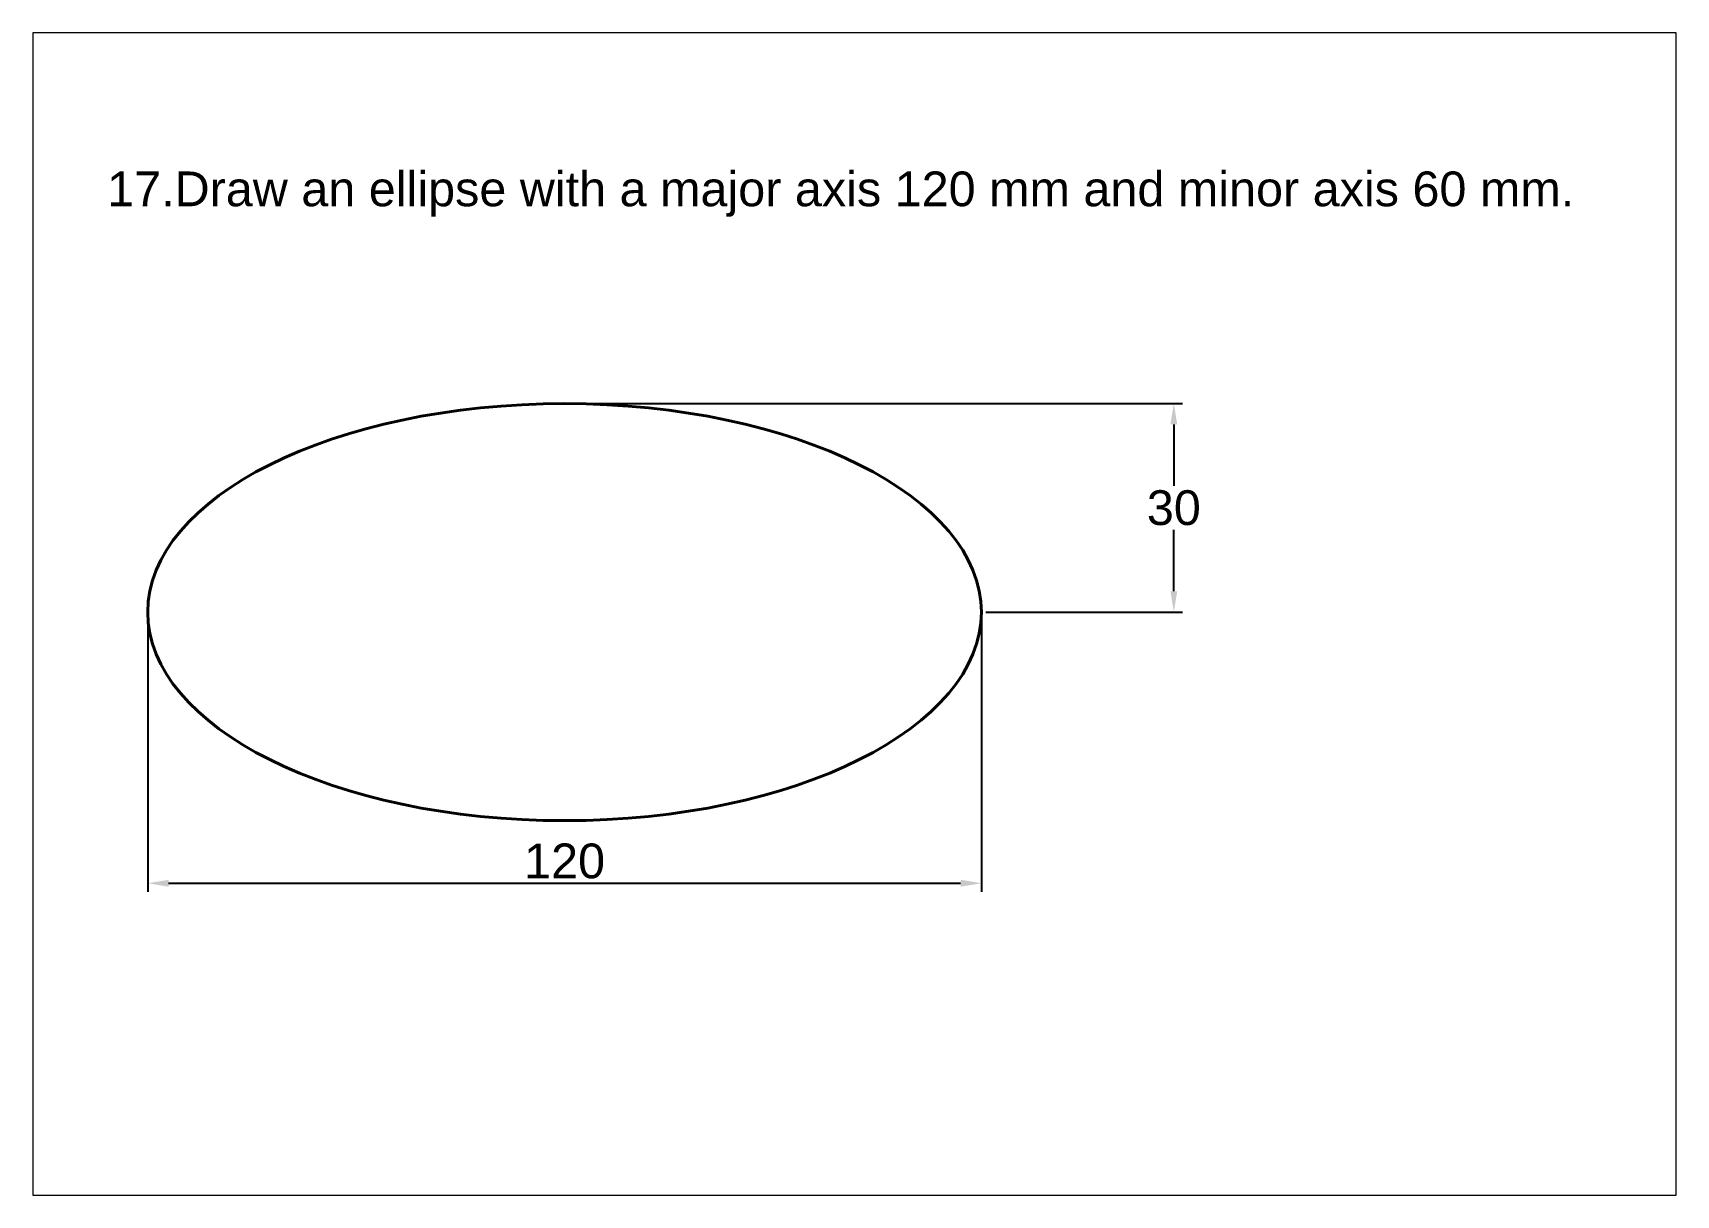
# Paper-space layout 'Layout17' of a CAD drawing. Header units: millimetres. Extents: x 30 to 267, y 21 to 189.
# The model-space entities are those that its viewports show. They can reach past a viewport. Long polylines and large blocks are cut down to what shows.
import ezdxf

# ---------------------------------------------------------------- set-up
doc = ezdxf.new("R2010")
doc.units = ezdxf.units.MM
doc.header["$PDMODE"] = 35
doc.header["$PDSIZE"] = 5
doc.styles.get("Standard").update_dxf_attribs({"font": 'arial.ttf'})
doc.dimstyles.new('ISO-25', dxfattribs={"dimtxt": 5, "dimasz": 3, "dimexe": 1.25, "dimexo": 0.625, "dimtad": 1, "dimtih": 1, "dimtoh": 1, "dimtxsty": 'Standard', "dimcen": 2.5, "dimadec": 0, "dimazin": 0, "dimtfac": 1, "dimtmove": 0, "dimatfit": 3, "dimfxl": 1, "dimarcsym": 0})

# ---------------------------------------------------------------- blocks, each defined once
blk = doc.blocks.new('*D52')
at = {"color": 0, "lineweight": -2, "transparency": 16777216}
for p, q in [((3853.83, 1068.65), (3853.83, 1029.02)), ((3973.83, 1068.65), (3973.83, 1029.02)), ((3856.83, 1030.27), (3970.83, 1030.27))]:
    blk.add_line(p, q, dxfattribs=at)
at = {"color": 0, "transparency": 16777216}
for points in [[(3856.83, 1030.77), (3856.83, 1029.77), (3853.83, 1030.27)], [(3970.83, 1030.77), (3970.83, 1029.77), (3973.83, 1030.27)]]:
    blk.add_solid(points, dxfattribs=at)
at = {"layer": 'Defpoints', "color": 0, "transparency": 16777216}
for p in [(3853.83, 1069.28), (3973.83, 1069.28), (3973.83, 1030.27)]:
    blk.add_point(p, dxfattribs=at)
at = {"color": 0, "lineweight": 40, "transparency": 16777216, "insert": (3913.83, 1033.45), "char_height": 5, "attachment_point": 5}
blk.add_mtext('120', dxfattribs=at)
blk = doc.blocks.new('*D53')
at = {"color": 0, "lineweight": -2, "transparency": 16777216}
for p, q in [((3914.45, 1099.28), (4002.77, 1099.28)), ((4001.52, 1096.28), (4001.52, 1087.46)), ((4001.52, 1072.28), (4001.52, 1081.1)), ((3974.45, 1069.28), (4002.77, 1069.28))]:
    blk.add_line(p, q, dxfattribs=at)
at = {"color": 0, "transparency": 16777216}
for points in [[(4001.02, 1096.28), (4002.02, 1096.28), (4001.52, 1099.28)], [(4001.02, 1072.28), (4002.02, 1072.28), (4001.52, 1069.28)]]:
    blk.add_solid(points, dxfattribs=at)
at = {"layer": 'Defpoints', "color": 0, "transparency": 16777216}
for p in [(3913.83, 1099.28), (3973.83, 1069.28), (4001.52, 1069.28)]:
    blk.add_point(p, dxfattribs=at)
at = {"color": 0, "lineweight": 40, "transparency": 16777216, "insert": (4001.52, 1084.28), "char_height": 5, "attachment_point": 5}
blk.add_mtext('30', dxfattribs=at)

msp = doc.modelspace()

# ---------------------------------------------------------------- linework, layer by layer
at = {"lineweight": 40}
msp.add_ellipse((3913.827, 1069.277), major_axis=(-60, 0), ratio=0.5, dxfattribs=at)

# ---------------------------------------------------------------- texts
at = {"lineweight": 40, "insert": (3847.992, 1132.684), "char_height": 5, "attachment_point": 1}
msp.add_mtext_dynamic_manual_height_columns('17.Draw an ellipse with a major axis 120 mm and minor axis 60 mm.', width=240.38271, gutter_width=25, heights=[0], dxfattribs=at)

# ---------------------------------------------------------------- dimensions: what is measured, and where the dimension line sits
at = {"lineweight": 40}
dim = msp.add_linear_dim(base=(4001.525, 1069.277), p1=(3913.827, 1099.277), p2=(3973.827, 1069.277), angle=90, dimstyle='ISO-25', dxfattribs=at)
dim.commit()
dim.dimension.update_dxf_attribs({"geometry": '*D53', "text_midpoint": (4001.525, 1084.277)})
dim = msp.add_linear_dim(base=(3973.827, 1030.271), p1=(3853.827, 1069.277), p2=(3973.827, 1069.277), dimstyle='ISO-25', dxfattribs=at)
dim.commit()
dim.dimension.update_dxf_attribs({"geometry": '*D52', "text_midpoint": (3913.827, 1033.449)})

psp = doc.layouts.new('Layout17')

# ---------------------------------------------------------------- viewports
at = {"layer": '0'}
psp.add_viewport(center=(148.5, 105), size=(237.6, 168), view_center_point=(3955.558, 1069.012), view_height=167.23452, dxfattribs=at)

doc.saveas('drawing.dxf')
